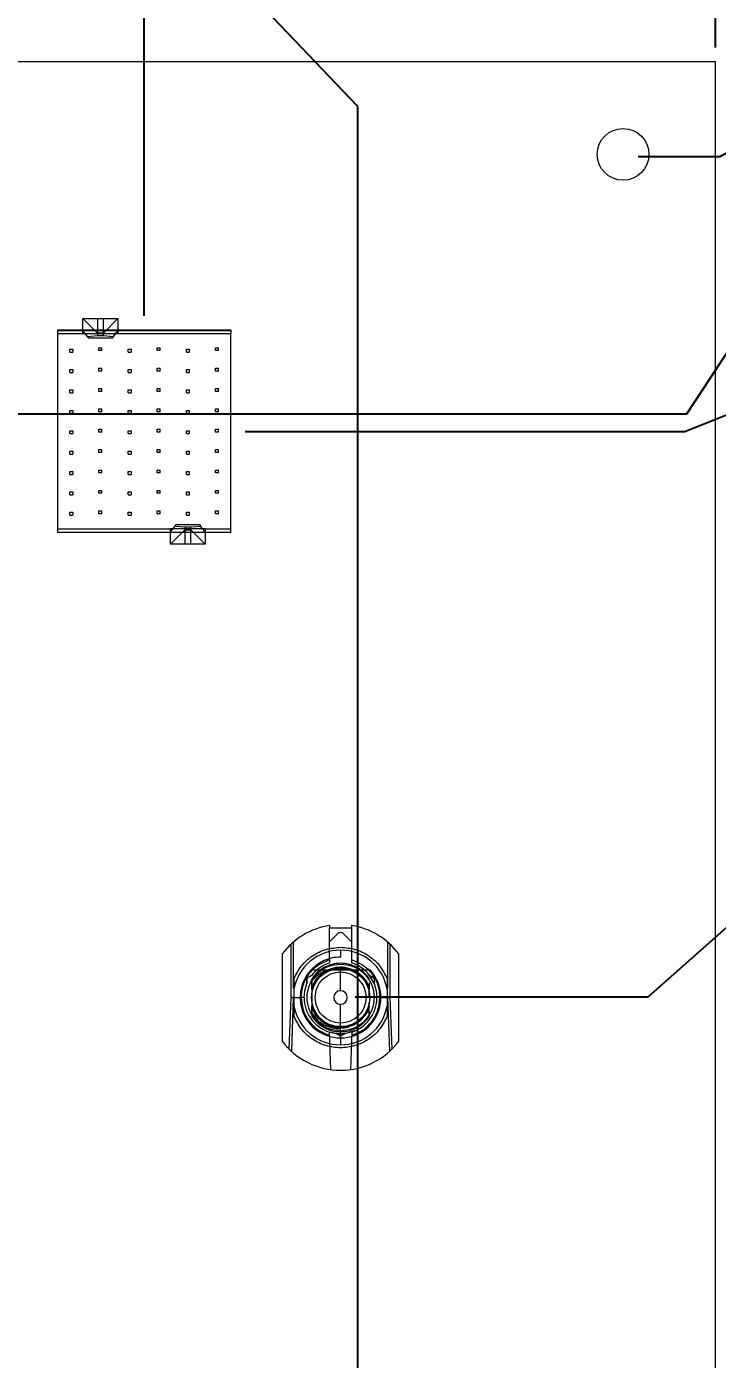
# Model space of a CAD drawing. Header units: millimetres. Extents: x -84 to 500, y -79 to 355.
# Drawn here: x 384.5 to 431.9, y 215.7 to 307.2 of the extents above; entities that cross this region are included whole.
import ezdxf
from ezdxf.lldxf.tags import DXFTag

# ---------------------------------------------------------------- set-up
doc = ezdxf.new("R2010")
doc.units = ezdxf.units.MM
doc.header["$PDSIZE"] = -1
tags = doc.linetypes.add('HIDDEN', pattern=[1.905, 1.27, -0.635]).pattern_tags.tags
tags[6:7] = [DXFTag(74, 4), DXFTag(75, 0), DXFTag(340, '0'), DXFTag(46, 1.0), DXFTag(50, 0.0), DXFTag(44, 0.0), DXFTag(45, 0.0)]
tags[4:5] = [DXFTag(74, 4), DXFTag(75, 0), DXFTag(340, '0'), DXFTag(46, 1.0), DXFTag(50, 0.0), DXFTag(44, 0.0), DXFTag(45, 0.0)]
doc.dimstyles.new('ISO-25', dxfattribs={"dimtxt": 2.5, "dimasz": 2.5, "dimexe": 1.25, "dimexo": 0.625, "dimtad": 1, "dimtxsty": 'Standard', "dimcen": 2.5, "dimadec": 0, "dimazin": 0, "dimtfac": 1, "dimtmove": 0, "dimatfit": 3, "dimfxl": 0, "dimarcsym": 0})

# ---------------------------------------------------------------- blocks, each defined once
blk = doc.blocks.new('*D103')
at = {"color": 0, "linetype": 'ByBlock', "lineweight": -2}
blk.add_line((392.56, 287.37), (392.56, 345.31), dxfattribs=at)
at = {"layer": 'DEFPOINTS', "color": 0, "linetype": 'ByBlock'}
blk.add_point((392.56, 286.37), dxfattribs=at)
at = {"color": 0, "linetype": 'ByBlock', "insert": (389.286, 334.81), "char_height": 3.5, "attachment_point": 5, "rotation": 90}
blk.add_mtext('392,560', dxfattribs=at)
blk = doc.blocks.new('*D60')
at = {"color": 0, "linetype": 'ByBlock', "lineweight": -2}
for p, q in [((429.688, 279.42), (436.292, 282.059)), ((436.292, 282.059), (465.42, 282.059)), ((399.51, 279.42), (429.688, 279.42))]:
    blk.add_line(p, q, dxfattribs=at)
at = {"layer": 'DEFPOINTS', "color": 0, "linetype": 'ByBlock'}
blk.add_point((398.51, 279.42), dxfattribs=at)
at = {"color": 0, "linetype": 'ByBlock', "insert": (454.92, 285.333), "char_height": 3.5, "attachment_point": 5}
blk.add_mtext('279,420', dxfattribs=at)
blk = doc.blocks.new('*D190')
at = {"color": 0, "linetype": 'ByBlock', "lineweight": -2}
for p, q in [((429.827, 280.62), (436.431, 290.705)), ((436.431, 290.705), (464.964, 290.705)), ((361.265, 280.62), (429.827, 280.62))]:
    blk.add_line(p, q, dxfattribs=at)
at = {"layer": 'DEFPOINTS', "color": 0, "linetype": 'ByBlock'}
blk.add_point((360.265, 280.62), dxfattribs=at)
at = {"color": 0, "linetype": 'ByBlock', "insert": (454.762, 293.979), "char_height": 3.5, "attachment_point": 5}
blk.add_mtext('280,620', dxfattribs=at)
blk = doc.blocks.new('*D116')
at = {"color": 0, "linetype": 'ByBlock', "lineweight": -2}
for p, q in [((400.941, 308.34), (400.941, 337.468)), ((407.239, 301.736), (400.941, 308.34)), ((407.239, 211.51), (407.239, 301.736))]:
    blk.add_line(p, q, dxfattribs=at)
at = {"layer": 'DEFPOINTS', "color": 0, "linetype": 'ByBlock'}
blk.add_point((407.239, 210.51), dxfattribs=at)
at = {"color": 0, "linetype": 'ByBlock', "insert": (397.667, 326.968), "char_height": 3.5, "attachment_point": 5, "rotation": 90}
blk.add_mtext('407,239', dxfattribs=at)
blk = doc.blocks.new('*D93')
at = {"color": 0, "linetype": 'ByBlock', "lineweight": -2}
for p, q in [((432.054, 211.35), (437.709, 213.37)), ((437.709, 213.37), (464.527, 213.37)), ((426.45, 211.35), (432.054, 211.35))]:
    blk.add_line(p, q, dxfattribs=at)
at = {"layer": 'DEFPOINTS', "color": 0, "linetype": 'ByBlock'}
blk.add_point((425.45, 211.35), dxfattribs=at)
at = {"color": 0, "linetype": 'ByBlock', "insert": (455.182, 216.644), "char_height": 3.5, "attachment_point": 5}
blk.add_mtext('211,350', dxfattribs=at)
blk = doc.blocks.new('*D94')
at = {"color": 0, "linetype": 'ByBlock', "lineweight": -2}
for p, q in [((432.095, 298.31), (435.867, 300.366)), ((435.867, 300.366), (463.84, 300.366)), ((426.491, 298.31), (432.095, 298.31))]:
    blk.add_line(p, q, dxfattribs=at)
at = {"layer": 'DEFPOINTS', "color": 0, "linetype": 'ByBlock'}
blk.add_point((425.491, 298.31), dxfattribs=at)
at = {"color": 0, "linetype": 'ByBlock', "insert": (453.918, 303.64), "char_height": 3.5, "attachment_point": 5}
blk.add_mtext('298,310', dxfattribs=at)
blk = doc.blocks.new('*D100')
at = {"color": 0, "linetype": 'ByBlock', "lineweight": -2}
for p, q in [((438.404, 304.8), (441.522, 311.942)), ((441.522, 311.942), (469.46, 311.942)), ((432.8, 304.8), (438.404, 304.8))]:
    blk.add_line(p, q, dxfattribs=at)
at = {"layer": 'DEFPOINTS', "color": 0, "linetype": 'ByBlock'}
blk.add_point((431.8, 304.8), dxfattribs=at)
at = {"color": 0, "linetype": 'ByBlock', "insert": (459.555, 315.216), "char_height": 3.5, "attachment_point": 5}
blk.add_mtext('304,800', dxfattribs=at)
blk = doc.blocks.new('*D102')
at = {"color": 0, "linetype": 'ByBlock', "lineweight": -2}
for p, q in [((423.034, 313.81), (423.034, 341.188)), ((431.8, 311.404), (423.034, 313.81)), ((431.8, 305.8), (431.8, 311.404))]:
    blk.add_line(p, q, dxfattribs=at)
at = {"layer": 'DEFPOINTS', "color": 0, "linetype": 'ByBlock'}
blk.add_point((431.8, 304.8), dxfattribs=at)
at = {"color": 0, "linetype": 'ByBlock', "insert": (419.76, 331.563), "char_height": 3.5, "attachment_point": 5, "rotation": 90}
blk.add_mtext('431,800', dxfattribs=at)
blk = doc.blocks.new('*D114')
at = {"color": 0, "linetype": 'ByBlock', "lineweight": -2}
for p, q in [((427.163, 240.585), (433.767, 246.415)), ((433.767, 246.415), (462.895, 246.415)), ((407.051, 240.585), (427.163, 240.585))]:
    blk.add_line(p, q, dxfattribs=at)
at = {"layer": 'DEFPOINTS', "color": 0, "linetype": 'ByBlock'}
blk.add_point((406.051, 240.585), dxfattribs=at)
at = {"color": 0, "linetype": 'ByBlock', "insert": (452.395, 249.689), "char_height": 3.5, "attachment_point": 5}
blk.add_mtext('240,585', dxfattribs=at)

msp = doc.modelspace()

# ---------------------------------------------------------------- linework, layer by layer
at = {"color": 7, "linetype": 'Continuous', "lineweight": 15}
for p, q in [((431.8, 304.8), (0, 304.8)), ((431.8, 0), (431.8, 304.8)), ((388.36, 286.32), (388.36, 287.17)), ((388.36, 287.17), (389.36, 286.17)), ((388.36, 287.17), (389.36, 287.17)), ((389.36, 287.17), (389.76, 287.17)), ((389.36, 287.17), (389.36, 286.17)), ((389.76, 286.17), (389.76, 287.17)), ((389.76, 286.17), (390.76, 287.17)), ((389.76, 287.17), (390.76, 287.17)), ((390.76, 287.17), (390.76, 286.32)), ((386.61, 286.37), (388.36, 286.37)), ((386.61, 286.37), (386.61, 286.12)), ((386.61, 286.12), (386.61, 272.72)), ((388.36, 286.12), (386.61, 286.12)), ((388.6647, 285.9392), (388.36, 286.32)), ((388.36, 286.12), (388.36, 286.32)), ((388.6647, 285.9392), (389.36, 286)), ((388.76, 285.82), (388.6647, 285.9392)), ((390.36, 285.82), (388.76, 285.82)), ((389.76, 286.17), (389.36, 286.17)), ((389.36, 286.17), (389.36, 286)), ((389.36, 286), (389.76, 286)), ((389.76, 286), (389.76, 286.17)), ((389.76, 286), (390.4553, 285.9392)), ((390.4553, 285.9392), (390.36, 285.82)), ((390.4553, 285.9392), (390.76, 286.32)), ((398.51, 286.37), (390.76, 286.37)), ((390.76, 286.32), (390.76, 286.12)), ((398.51, 286.12), (390.76, 286.12)), ((398.51, 286.37), (398.51, 286.12)), ((398.51, 272.72), (398.51, 286.12)), ((394.36, 272.52), (394.6647, 272.9008)), ((394.6647, 272.9008), (394.76, 273.02)), ((395.36, 272.84), (394.6647, 272.9008)), ((394.76, 273.02), (396.36, 273.02)), ((395.36, 272.84), (395.36, 272.67)), ((395.76, 272.84), (395.36, 272.84)), ((396.4553, 272.9008), (395.76, 272.84)), ((395.76, 272.67), (395.76, 272.84)), ((396.36, 273.02), (396.4553, 272.9008)), ((396.76, 272.52), (396.4553, 272.9008)), ((386.61, 272.72), (394.36, 272.72)), ((386.61, 272.72), (386.61, 272.47)), ((394.36, 272.47), (386.61, 272.47)), ((394.36, 272.52), (394.36, 272.72)), ((395.36, 272.67), (394.36, 271.67)), ((394.36, 271.67), (394.36, 272.52)), ((395.36, 272.67), (395.76, 272.67)), ((395.36, 272.67), (395.36, 271.67)), ((396.76, 271.67), (395.76, 272.67)), ((395.76, 271.67), (395.76, 272.67)), ((396.76, 272.72), (398.51, 272.72)), ((396.76, 272.72), (396.76, 272.52)), ((396.76, 272.52), (396.76, 271.67)), ((398.51, 272.47), (396.76, 272.47)), ((398.51, 272.47), (398.51, 272.72)), ((395.36, 271.67), (394.36, 271.67)), ((395.76, 271.67), (395.36, 271.67)), ((396.76, 271.67), (395.76, 271.67)), ((405.3, 245.4834), (405.3, 245.315)), ((406.8, 245.315), (405.3, 245.315)), ((406.8, 245.4834), (406.8, 245.315)), ((402.05, 243.54), (402.05, 237.54)), ((406.05, 243.79), (406.05, 243.315)), ((410.05, 237.54), (410.05, 243.54)), ((406.05, 241.0048), (406.05, 242.415)), ((406.05, 237.765), (406.05, 240.0752)), ((406.05, 237.765), (406.05, 237.29))]:
    msp.add_line(p, q, dxfattribs=at)
msp.add_line((386.61, 286.37), (398.51, 286.37))
at = {"color": 7, "linetype": 'HIDDEN', "lineweight": 0}
for p, q in [((388.36, 286.37), (390.76, 286.37)), ((390.76, 286.12), (388.36, 286.12)), ((387.46, 285.07), (387.66, 285.07)), ((387.46, 284.87), (387.46, 285.07)), ((387.46, 284.87), (387.66, 284.87)), ((387.66, 285.07), (387.66, 284.87)), ((389.46, 284.97), (389.46, 285.17)), ((389.46, 285.17), (389.66, 285.17)), ((389.66, 284.97), (389.46, 284.97)), ((389.66, 284.97), (389.66, 285.17)), ((391.46, 284.87), (391.46, 285.07)), ((391.46, 285.07), (391.66, 285.07)), ((391.46, 284.87), (391.66, 284.87)), ((391.66, 285.07), (391.66, 284.87)), ((393.46, 284.97), (393.46, 285.17)), ((393.46, 285.17), (393.66, 285.17)), ((393.66, 284.97), (393.46, 284.97)), ((393.66, 284.97), (393.66, 285.17)), ((395.46, 284.87), (395.46, 285.07)), ((395.46, 285.07), (395.66, 285.07)), ((395.46, 284.87), (395.66, 284.87)), ((395.66, 285.07), (395.66, 284.87)), ((397.46, 285.17), (397.66, 285.17)), ((397.46, 284.97), (397.46, 285.17)), ((397.66, 284.97), (397.46, 284.97)), ((397.66, 284.97), (397.66, 285.17)), ((389.46, 283.57), (389.46, 283.77)), ((389.46, 283.77), (389.66, 283.77)), ((389.66, 283.57), (389.66, 283.77)), ((393.46, 283.57), (393.46, 283.77)), ((393.46, 283.77), (393.66, 283.77)), ((393.66, 283.57), (393.66, 283.77)), ((397.46, 283.77), (397.66, 283.77)), ((397.46, 283.57), (397.46, 283.77)), ((397.66, 283.57), (397.66, 283.77)), ((387.46, 283.47), (387.46, 283.67)), ((387.46, 283.67), (387.66, 283.67)), ((387.46, 283.47), (387.66, 283.47)), ((387.66, 283.67), (387.66, 283.47)), ((389.66, 283.57), (389.46, 283.57)), ((391.46, 283.67), (391.66, 283.67)), ((391.46, 283.47), (391.46, 283.67)), ((391.46, 283.47), (391.66, 283.47)), ((391.66, 283.67), (391.66, 283.47)), ((393.66, 283.57), (393.46, 283.57)), ((395.46, 283.47), (395.46, 283.67)), ((395.46, 283.67), (395.66, 283.67)), ((395.46, 283.47), (395.66, 283.47)), ((395.66, 283.67), (395.66, 283.47)), ((397.66, 283.57), (397.46, 283.57)), ((387.46, 282.27), (387.66, 282.27)), ((387.46, 282.07), (387.46, 282.27)), ((387.46, 282.07), (387.66, 282.07)), ((387.66, 282.27), (387.66, 282.07)), ((389.46, 282.17), (389.46, 282.37)), ((389.46, 282.37), (389.66, 282.37)), ((389.66, 282.17), (389.46, 282.17)), ((389.66, 282.17), (389.66, 282.37)), ((391.46, 282.27), (391.66, 282.27)), ((391.46, 282.07), (391.46, 282.27)), ((391.46, 282.07), (391.66, 282.07)), ((391.66, 282.27), (391.66, 282.07)), ((393.46, 282.37), (393.66, 282.37)), ((393.46, 282.17), (393.46, 282.37)), ((393.66, 282.17), (393.46, 282.17)), ((393.66, 282.17), (393.66, 282.37)), ((395.46, 282.07), (395.46, 282.27)), ((395.46, 282.27), (395.66, 282.27)), ((395.46, 282.07), (395.66, 282.07)), ((395.66, 282.27), (395.66, 282.07)), ((397.46, 282.37), (397.66, 282.37)), ((397.46, 282.17), (397.46, 282.37)), ((397.66, 282.17), (397.46, 282.17)), ((397.66, 282.17), (397.66, 282.37)), ((387.46, 280.87), (387.66, 280.87)), ((387.46, 280.67), (387.46, 280.87)), ((387.46, 280.67), (387.66, 280.67)), ((387.66, 280.87), (387.66, 280.67)), ((389.46, 280.97), (389.66, 280.97)), ((389.46, 280.77), (389.46, 280.97)), ((389.66, 280.77), (389.46, 280.77)), ((389.66, 280.77), (389.66, 280.97)), ((391.46, 280.67), (391.46, 280.87)), ((391.46, 280.87), (391.66, 280.87)), ((391.46, 280.67), (391.66, 280.67)), ((391.66, 280.87), (391.66, 280.67)), ((393.46, 280.77), (393.46, 280.97)), ((393.46, 280.97), (393.66, 280.97)), ((393.66, 280.77), (393.46, 280.77)), ((393.66, 280.77), (393.66, 280.97)), ((395.46, 280.67), (395.46, 280.87)), ((395.46, 280.87), (395.66, 280.87)), ((395.46, 280.67), (395.66, 280.67)), ((395.66, 280.87), (395.66, 280.67)), ((397.46, 280.97), (397.66, 280.97)), ((397.46, 280.77), (397.46, 280.97)), ((397.66, 280.77), (397.46, 280.77)), ((397.66, 280.77), (397.66, 280.97)), ((387.46, 279.47), (387.66, 279.47)), ((387.46, 279.27), (387.46, 279.47)), ((387.46, 279.27), (387.66, 279.27)), ((387.66, 279.47), (387.66, 279.27)), ((389.46, 279.57), (389.66, 279.57)), ((389.46, 279.37), (389.46, 279.57)), ((389.66, 279.37), (389.46, 279.37)), ((389.66, 279.37), (389.66, 279.57)), ((391.46, 279.27), (391.46, 279.47)), ((391.46, 279.47), (391.66, 279.47)), ((391.46, 279.27), (391.66, 279.27)), ((391.66, 279.47), (391.66, 279.27)), ((393.46, 279.57), (393.66, 279.57)), ((393.46, 279.37), (393.46, 279.57)), ((393.66, 279.37), (393.46, 279.37)), ((393.66, 279.37), (393.66, 279.57)), ((395.46, 279.47), (395.66, 279.47)), ((395.46, 279.27), (395.46, 279.47)), ((395.46, 279.27), (395.66, 279.27)), ((395.66, 279.47), (395.66, 279.27)), ((397.46, 279.57), (397.66, 279.57)), ((397.46, 279.37), (397.46, 279.57)), ((397.66, 279.37), (397.46, 279.37)), ((397.66, 279.37), (397.66, 279.57)), ((387.46, 278.07), (387.66, 278.07)), ((387.46, 277.87), (387.46, 278.07)), ((387.46, 277.87), (387.66, 277.87)), ((387.66, 278.07), (387.66, 277.87)), ((389.46, 277.97), (389.46, 278.17)), ((389.46, 278.17), (389.66, 278.17)), ((389.66, 277.97), (389.46, 277.97)), ((389.66, 277.97), (389.66, 278.17)), ((391.46, 278.07), (391.66, 278.07)), ((391.46, 277.87), (391.46, 278.07)), ((391.46, 277.87), (391.66, 277.87)), ((391.66, 278.07), (391.66, 277.87)), ((393.46, 277.97), (393.46, 278.17)), ((393.46, 278.17), (393.66, 278.17)), ((393.66, 277.97), (393.46, 277.97)), ((393.66, 277.97), (393.66, 278.17)), ((395.46, 278.07), (395.66, 278.07)), ((395.46, 277.87), (395.46, 278.07)), ((395.46, 277.87), (395.66, 277.87)), ((395.66, 278.07), (395.66, 277.87)), ((397.46, 278.17), (397.66, 278.17)), ((397.46, 277.97), (397.46, 278.17)), ((397.66, 277.97), (397.46, 277.97)), ((397.66, 277.97), (397.66, 278.17)), ((387.46, 276.67), (387.66, 276.67)), ((387.46, 276.47), (387.46, 276.67)), ((387.46, 276.47), (387.66, 276.47)), ((387.66, 276.67), (387.66, 276.47)), ((389.46, 276.77), (389.66, 276.77)), ((389.46, 276.57), (389.46, 276.77)), ((389.66, 276.57), (389.46, 276.57)), ((389.66, 276.57), (389.66, 276.77)), ((391.46, 276.47), (391.46, 276.67)), ((391.46, 276.67), (391.66, 276.67)), ((391.46, 276.47), (391.66, 276.47)), ((391.66, 276.67), (391.66, 276.47)), ((393.46, 276.57), (393.46, 276.77)), ((393.46, 276.77), (393.66, 276.77)), ((393.66, 276.57), (393.46, 276.57)), ((393.66, 276.57), (393.66, 276.77)), ((395.46, 276.67), (395.66, 276.67)), ((395.46, 276.47), (395.46, 276.67)), ((395.46, 276.47), (395.66, 276.47)), ((395.66, 276.67), (395.66, 276.47)), ((397.46, 276.77), (397.66, 276.77)), ((397.46, 276.57), (397.46, 276.77)), ((397.66, 276.57), (397.46, 276.57)), ((397.66, 276.57), (397.66, 276.77)), ((387.46, 275.27), (387.66, 275.27)), ((387.46, 275.07), (387.46, 275.27)), ((387.46, 275.07), (387.66, 275.07)), ((387.66, 275.27), (387.66, 275.07)), ((389.46, 275.37), (389.66, 275.37)), ((389.46, 275.17), (389.46, 275.37)), ((389.66, 275.17), (389.46, 275.17)), ((389.66, 275.17), (389.66, 275.37)), ((391.46, 275.07), (391.46, 275.27)), ((391.46, 275.27), (391.66, 275.27)), ((391.46, 275.07), (391.66, 275.07)), ((391.66, 275.27), (391.66, 275.07)), ((393.46, 275.17), (393.46, 275.37)), ((393.46, 275.37), (393.66, 275.37)), ((393.66, 275.17), (393.46, 275.17)), ((393.66, 275.17), (393.66, 275.37)), ((395.46, 275.27), (395.66, 275.27)), ((395.46, 275.07), (395.46, 275.27)), ((395.46, 275.07), (395.66, 275.07)), ((395.66, 275.27), (395.66, 275.07)), ((397.46, 275.37), (397.66, 275.37)), ((397.46, 275.17), (397.46, 275.37)), ((397.66, 275.17), (397.46, 275.17)), ((397.66, 275.17), (397.66, 275.37)), ((387.46, 273.87), (387.66, 273.87)), ((387.46, 273.67), (387.46, 273.87)), ((387.66, 273.87), (387.66, 273.67)), ((389.46, 273.77), (389.46, 273.97)), ((389.46, 273.97), (389.66, 273.97)), ((389.66, 273.77), (389.46, 273.77)), ((389.66, 273.77), (389.66, 273.97)), ((391.46, 273.87), (391.66, 273.87)), ((391.46, 273.67), (391.46, 273.87)), ((391.66, 273.87), (391.66, 273.67)), ((393.46, 273.97), (393.66, 273.97)), ((393.46, 273.77), (393.46, 273.97)), ((393.66, 273.77), (393.46, 273.77)), ((393.66, 273.77), (393.66, 273.97)), ((395.46, 273.87), (395.66, 273.87)), ((395.46, 273.67), (395.46, 273.87)), ((395.66, 273.87), (395.66, 273.67)), ((397.46, 273.97), (397.66, 273.97)), ((397.46, 273.77), (397.46, 273.97)), ((397.66, 273.77), (397.46, 273.77)), ((397.66, 273.77), (397.66, 273.97)), ((387.46, 273.67), (387.66, 273.67)), ((391.46, 273.67), (391.66, 273.67)), ((395.46, 273.67), (395.66, 273.67)), ((396.76, 272.72), (394.36, 272.72)), ((396.76, 272.47), (394.36, 272.47)), ((405.3, 243.1337), (405.3, 245.315)), ((406.8, 245.315), (406.8, 243.1337)), ((405.3, 244.3748), (405.8732, 244.9481)), ((406.2268, 244.9481), (406.8, 244.3748)), ((402.6557, 240.54), (402.6557, 244.2113)), ((402.8, 244.3397), (402.8, 241.1903)), ((409.3, 241.1903), (409.3, 244.3397)), ((409.4443, 244.2113), (409.4443, 240.54)), ((403.7416, 241.4999), (403.7416, 241.815)), ((404.075, 241.8135), (404.075, 240.8552)), ((407.4476, 242.4292), (408.025, 241.8135)), ((407.731, 241.7626), (408.025, 241.1909)), ((407.7311, 241.7626), (408.025, 241.1909)), ((408.025, 241.8135), (407.8362, 242.0388)), ((408.0355, 242.0591), (408.3084, 241.9016)), ((408.3584, 241.4999), (408.0355, 242.0591)), ((404.075, 241.5409), (404.075, 241.1909)), ((404.075, 241.1909), (404.075, 241.5409)), ((404.2369, 241.5057), (404.075, 241.1909)), ((404.075, 241.106), (404.2225, 241.4189)), ((404.2225, 241.4189), (404.075, 241.106)), ((404.075, 240.8552), (404.075, 240.2248)), ((407.8652, 241.445), (408.025, 241.106)), ((408.025, 241.106), (407.8652, 241.445)), ((408.025, 241.1909), (407.901, 241.432)), ((408.025, 241.5409), (408.025, 241.1909)), ((408.025, 240.8552), (408.025, 241.106)), ((408.025, 240.6216), (408.025, 240.8552)), ((408.025, 240.54), (408.025, 240.8081)), ((402.5315, 236.9875), (402.6556, 240.54)), ((402.8, 240.54), (402.6557, 240.54)), ((402.8, 240.54), (402.6713, 236.8543)), ((402.8, 240.54), (403.35, 240.54)), ((403.55, 240.54), (403.35, 240.54)), ((404.075, 240.2248), (404.075, 239.4674)), ((404.3374, 239.4175), (404.075, 239.974)), ((404.075, 239.974), (404.3374, 239.4175)), ((404.3374, 239.4175), (404.075, 239.974)), ((404.075, 239.974), (404.3374, 239.4175)), ((404.075, 239.8891), (404.075, 239.2665)), ((404.075, 239.4674), (404.075, 239.8891)), ((404.075, 239.8891), (404.2825, 239.4856)), ((408.025, 239.974), (407.6638, 239.2685)), ((408.025, 239.8891), (407.7607, 239.3751)), ((407.7607, 239.3751), (408.025, 239.8891)), ((408.025, 239.8891), (407.7607, 239.3751)), ((408.025, 239.974), (407.7741, 239.4419)), ((407.7741, 239.4419), (408.025, 239.974)), ((408.025, 239.974), (407.7741, 239.4419)), ((407.7741, 239.4419), (408.025, 239.974)), ((407.7952, 239.4421), (408.025, 239.8891)), ((408.025, 239.974), (407.8034, 239.5041)), ((407.8035, 239.5042), (408.025, 239.974)), ((408.025, 239.974), (408.025, 240.2248)), ((408.025, 239.2665), (408.025, 239.8891)), ((408.75, 240.54), (408.55, 240.54)), ((408.75, 240.54), (409.3, 240.54)), ((408.775, 240.0156), (408.775, 240.0156)), ((409.4287, 236.8543), (409.3, 240.54)), ((409.3, 240.54), (409.4444, 240.54)), ((409.4444, 240.54), (409.5685, 236.9875)), ((404.075, 239.2665), (404.3042, 238.993)), ((407.8596, 239.069), (408.025, 239.2665)), ((407.9082, 239.1272), (408.025, 239.2665)), ((408.025, 239.5391), (408.025, 239.2665)), ((404.5934, 238.7155), (404.875, 238.5048)), ((405.0103, 238.7391), (405.3705, 238.5814)), ((405.2492, 238.18), (405.7271, 238.0609)), ((405.375, 235.5858), (405.2851, 238.1599)), ((405.7271, 238.0609), (405.2851, 238.1599)), ((406, 237.9034), (405.7271, 238.0609)), ((405.7271, 238.0609), (406.3729, 238.0609)), ((405.7851, 238.2232), (406.05, 238.19)), ((406.05, 238.19), (406.3737, 238.2306)), ((406.05, 238.19), (406.3603, 238.2289)), ((406.3729, 238.0609), (406.1, 237.9034)), ((406.3729, 238.0609), (407.061, 238.2811)), ((406.8149, 238.1599), (406.3729, 238.0609)), ((406.8149, 238.1599), (406.725, 235.5858))]:
    msp.add_line(p, q, dxfattribs=at)
at = {"color": 7, "linetype": 'HIDDEN', "lineweight": 0, "flags": 128}
for points in [[(404.075, 241.8135), (404.075, 241.8135)], [(404.075, 241.8135), (404.075, 241.8135)], [(404.075, 241.8135), (404.075, 241.8135)], [(404.075, 241.8135), (404.075, 241.8135)], [(404.075, 241.8135), (404.075, 241.8135)], [(404.075, 241.8135), (404.075, 241.8135)], [(404.075, 241.8135), (404.075, 241.8135)], [(404.075, 241.8135), (404.075, 241.8135)], [(405.2739, 242.4692), (405.3025, 242.473), (405.3114, 242.4731), (405.3127, 242.4729), (405.3136, 242.4725), (405.3137, 242.4723), (405.3138, 242.4723), (405.3138, 242.4722), (405.3138, 242.4722), (405.3138, 242.4722), (405.3138, 242.4722), (405.3138, 242.4722), (405.3138, 242.4723), (405.3138, 242.4725), (405.3138, 242.4726), (405.3138, 242.4726), (405.3138, 242.4726), (405.3138, 242.4726), (405.3138, 242.4726), (405.3138, 242.4725), (405.3139, 242.4723), (405.3139, 242.4721), (405.314, 242.472), (405.314, 242.472), (405.314, 242.4719), (405.314, 242.4719), (405.314, 242.4719), (405.314, 242.4719), (405.314, 242.4716), (405.3139, 242.4712), (405.3135, 242.4706), (405.3106, 242.4679), (405.1811, 242.4037), (405.0181, 242.3166)], [(408.025, 241.8135), (408.025, 241.8135)], [(403.55, 240.54), (403.5937, 241.0056), (403.7416, 241.4999)], [(404.075, 240.8552), (404.075, 240.8552)], [(408.025, 241.106), (408.025, 241.106)], [(408.025, 241.106), (408.025, 241.106)], [(408.025, 241.106), (408.025, 241.106)], [(408.025, 241.106), (408.025, 241.106)], [(408.025, 241.106), (408.025, 241.106)], [(408.3584, 241.4999), (408.5063, 241.0056), (408.55, 240.5315)], [(404.075, 240.2248), (404.075, 240.2248)], [(408.025, 239.974), (408.025, 239.974)], [(408.025, 239.974), (408.025, 239.974)], [(408.025, 239.974), (408.025, 239.974)], [(408.025, 239.974), (408.025, 239.974)], [(408.025, 239.974), (408.025, 239.974)], [(408.025, 239.974), (408.025, 239.974)], [(408.025, 239.974), (408.025, 239.974)], [(408.025, 239.974), (408.025, 239.974)], [(404.075, 239.2665), (404.075, 239.2665)], [(404.075, 239.2665), (404.075, 239.2665)], [(404.075, 239.2665), (404.075, 239.2665)], [(404.075, 239.2665), (404.075, 239.2665)], [(404.075, 239.2665), (404.075, 239.2665)], [(404.075, 239.2665), (404.075, 239.2665)], [(404.075, 239.2665), (404.075, 239.2665)], [(404.2708, 239.5128), (404.2708, 239.5128)], [(408.025, 239.2665), (408.025, 239.2665)], [(405.0228, 238.7608), (405.0228, 238.7608)]]:
    msp.add_lwpolyline(points, dxfattribs=at)
at = {"color": 7, "linetype": 'Continuous', "lineweight": 15}
msp.add_circle((425.45, 298.45), 1.775, dxfattribs=at)
at = {"color": 7, "linetype": 'HIDDEN', "lineweight": 0}
msp.add_circle((406.05, 240.54), 2, dxfattribs=at)
at = {"color": 7, "linetype": 'Continuous', "lineweight": 15}
for radius, start, end in [(5, 98.626927, 143.130102), (5, 36.869898, 81.373073), (3.25, 90, 169.936726), (3.25, 10.063274, 90), (2.775, 137.49336, 169.107053), (2.775, 10.893239, 42.506629), (2.775, 169.106678, 190.893764), (0.4648, 90, 270), (0.4648, 270, 90), (2.775, 349.10676, 10.892947), (3.25, 190.063274, 270), (2.775, 190.892947, 270), (2.775, 270, 349.107053), (3.25, 270, 349.936726), (5, 216.869898, 323.130102)]:
    msp.add_arc((406.05, 240.54), radius, start, end, dxfattribs=at)
at = {"color": 7, "linetype": 'HIDDEN', "lineweight": 0}
for radius, start, end in [(2.5, 107.457603, 142.57976), (2.35, 53.505811, 147.185082), (2.5, 37.42024, 72.542397), (2.5, 180, 252.184311), (2.5, 287.815689, 0)]:
    msp.add_arc((406.05, 240.54), radius, start, end, dxfattribs=at)
for points in [[(405.8732, 244.9481), (405.899, 244.9686), (405.9507, 245.0096), (406.05, 245.0271), (406.1493, 245.0096), (406.201, 244.9686), (406.2268, 244.9481)], [(408.025, 241.8135), (407.9072, 241.9701), (407.6716, 242.2833), (407.1849, 242.624), (406.6367, 242.8413), (406.05, 242.9144), (405.4633, 242.8413), (404.9151, 242.624), (404.4284, 242.2833), (404.1928, 241.9701), (404.075, 241.8135)], [(404.3, 240.54), (404.3263, 240.769), (404.3789, 241.2271), (404.7836, 241.8097), (405.3621, 242.1989), (406.05, 242.3356), (406.7379, 242.1989), (407.3164, 241.8097), (407.7211, 241.2271), (407.7737, 240.769), (407.8, 240.54)], [(408.025, 241.106), (407.9768, 241.2452), (407.8804, 241.5236), (407.7014, 241.7577), (407.6119, 241.8747)], [(407.8, 240.54), (407.7737, 240.311), (407.7211, 239.8529), (407.3164, 239.2703), (406.7379, 238.8811), (406.05, 238.7444), (405.3621, 238.8811), (404.7836, 239.2703), (404.3789, 239.8529), (404.3263, 240.311), (404.3, 240.54)], [(404.075, 239.2665), (404.1928, 239.1097), (404.4284, 238.7963), (404.9151, 238.4578), (405.4633, 238.2322), (405.8544, 238.2041), (406.05, 238.19)], [(404.075, 239.2665), (404.1928, 239.1097), (404.4284, 238.7963), (404.9151, 238.4578), (405.4633, 238.2322), (405.8544, 238.2041), (406.05, 238.19)], [(406.05, 238.19), (406.2456, 238.2041), (406.6367, 238.2322), (407.1849, 238.4578), (407.6716, 238.7963), (407.9072, 239.1097), (408.025, 239.2665)], [(406.05, 238.19), (406.2456, 238.2041), (406.6367, 238.2322), (407.1849, 238.4578), (407.6716, 238.7963), (407.9072, 239.1097), (408.025, 239.2665)], [(406.1, 237.9034), (406.0921, 237.8996), (406.0763, 237.892), (406.05, 237.889), (406.0237, 237.892), (406.0079, 237.8996), (406, 237.9034)]]:
    msp.add_open_spline(points, degree=3, dxfattribs=at)
at = {"color": 7, "linetype": 'Continuous', "lineweight": 15}
for points, knots in [([(402.85, 241.8294), (403.0012, 242.1291), (403.3105, 242.7423), (404.0954, 243.4403), (405.0371, 243.9058), (405.7215, 243.9624), (406.056, 243.99)], [0, 0, 0, 0, 0.2443904, 0.5, 0.7556096, 1, 1, 1, 1]), ([(406.056, 243.99), (406.3895, 243.9614), (407.0717, 243.9028), (408.0095, 243.4366), (408.7911, 242.7397), (409.0993, 242.1283), (409.25, 241.8294)], [0, 0, 0, 0, 0.2444238, 0.5, 0.7555762, 1, 1, 1, 1]), ([(406.05, 243.315), (405.8582, 243.3036), (405.4747, 243.2807), (404.9255, 243.0959), (404.4183, 242.816), (404.1423, 242.5487), (404.0043, 242.415)], [0, 0, 0, 0, 0.2500002, 0.5000003, 0.7500002, 1, 1, 1, 1]), ([(402.85, 241.8294), (402.85, 241.6949), (402.85, 241.5211), (402.85, 241.3268), (402.85, 241.2462), (402.85, 241.1922), (402.85, 241.1526), (402.85, 241.1264), (402.85, 241.1124), (402.85, 241.1083), (402.85, 241.108), (402.85, 241.1079)], [0, 0, 0, 0, 0.5219302, 0.6747067, 0.7796367, 0.8517307, 0.9016652, 0.9545658, 0.9758811, 0.9930943, 1, 1, 1, 1]), ([(406.05, 242.415), (405.8551, 242.415), (405.3507, 242.415), (404.6689, 242.415), (404.2199, 242.415), (404.0043, 242.415)], [0, 0, 0, 0, 0.2465257, 0.6381396, 1, 1, 1, 1]), ([(408.0957, 242.415), (407.6581, 242.415), (407.0552, 242.415), (406.2663, 242.415), (406.05, 242.415)], [0, 0, 0, 0, 0.7257574, 1, 1, 1, 1]), ([(409.25, 241.8294), (409.25, 241.6949), (409.25, 241.5211), (409.25, 241.3268), (409.25, 241.2462), (409.25, 241.1922), (409.25, 241.1526), (409.25, 241.1264), (409.25, 241.1124), (409.25, 241.1083), (409.25, 241.108), (409.25, 241.1079)], [0, 0, 0, 0, 0.5219302, 0.6747067, 0.7796367, 0.8517307, 0.9016652, 0.9545658, 0.9758811, 0.9930943, 1, 1, 1, 1]), ([(402.85, 241.1079), (402.85, 240.932), (402.85, 240.5795), (402.85, 240.1864), (402.85, 239.994), (402.85, 239.9721)], [0, 0, 0, 0, 0.46910025, 0.93961319, 1, 1, 1, 1]), ([(403.325, 241.0644), (403.325, 240.7743), (403.325, 240.4212), (403.325, 240.077), (403.325, 240.0156)], [0, 0, 0, 0, 0.821497, 1, 1, 1, 1]), ([(408.775, 240.0156), (408.775, 240.3057), (408.775, 240.6588), (408.775, 241.003), (408.775, 241.0644)], [0, 0, 0, 0, 0.8214863, 1, 1, 1, 1]), ([(409.25, 241.1079), (409.25, 240.932), (409.25, 240.5795), (409.25, 240.1864), (409.25, 239.994), (409.25, 239.9721)], [0, 0, 0, 0, 0.4691002, 0.9396132, 1, 1, 1, 1]), ([(402.85, 239.9721), (402.85, 239.9716), (402.85, 239.9704), (402.85, 239.9587), (402.85, 239.9152), (402.85, 239.7187), (402.85, 239.4848), (402.85, 239.2886), (402.85, 239.2506)], [0, 0, 0, 0, 0.01692941, 0.03930051, 0.08169503, 0.23619785, 0.85215674, 1, 1, 1, 1]), ([(409.25, 239.9721), (409.25, 239.9716), (409.25, 239.9704), (409.25, 239.9587), (409.25, 239.9152), (409.25, 239.7187), (409.25, 239.4848), (409.25, 239.2886), (409.25, 239.2506)], [0, 0, 0, 0, 0.0169294, 0.0393005, 0.081695, 0.2361978, 0.8521567, 1, 1, 1, 1]), ([(409.25, 239.2506), (409.0991, 238.9516), (408.7903, 238.3399), (408.007, 237.6378), (407.0673, 237.1894), (406.05, 237.0414), (405.0327, 237.1894), (404.093, 237.6378), (403.3097, 238.3399), (403.0009, 238.9516), (402.85, 239.2506)], [0, 0, 0, 0, 0.1222036, 0.25, 0.3777964, 0.5, 0.6222036, 0.75, 0.8777964, 1, 1, 1, 1])]:
    msp.add_open_spline(points, degree=3, knots=knots, dxfattribs=at)
at = {"color": 7, "linetype": 'HIDDEN', "lineweight": 0}
for points, knots in [([(403.35, 240.54), (403.3758, 240.8226), (403.4288, 241.4031), (403.8565, 242.1891), (404.4928, 242.8183), (405.0357, 243.0305), (405.3, 243.1337)], [0, 0, 0, 0, 0.2433924, 0.5, 0.7566076, 1, 1, 1, 1]), ([(406.05, 238.24), (405.7608, 238.2709), (405.3143, 238.3186), (404.7781, 238.6049), (404.4127, 238.9021), (404.1135, 239.2681), (403.8362, 239.8041), (403.6942, 240.54), (403.8362, 241.2757), (404.1134, 241.8118), (404.4125, 242.1777), (404.778, 242.475), (405.3141, 242.7614), (405.7608, 242.8091), (406.05, 242.84)], [0, 0, 0, 0, 0.11972147, 0.18482351, 0.24999997, 0.31510204, 0.38027853, 0.5, 0.61972147, 0.68482351, 0.74999997, 0.81510204, 0.88027853, 1, 1, 1, 1]), ([(407.2687, 242.2249), (407.0813, 242.3361), (406.7064, 242.5584), (406.0487, 242.6517), (405.3987, 242.5517), (404.8134, 242.2517), (404.3352, 241.7907), (404.1617, 241.3908), (404.075, 241.1909)], [0, 0, 0, 0, 0.1666667, 0.3333333, 0.5, 0.6666666, 0.8333333, 1, 1, 1, 1]), ([(404.075, 241.1909), (404.1617, 241.3908), (404.3351, 241.7907), (404.8136, 242.252), (405.398, 242.5509), (406.0514, 242.6549), (406.6965, 242.5465), (407.2095, 242.3131), (407.4336, 242.0685), (407.5109, 241.9841)], [0, 0, 0, 0, 0.1532182, 0.3064365, 0.4596547, 0.6128729, 0.7660911, 0.9193093, 1, 1, 1, 1]), ([(407.5799, 241.9154), (407.4813, 242.0247), (407.2369, 242.2955), (406.6975, 242.5477), (406.0511, 242.6546), (405.398, 242.551), (404.8136, 242.252), (404.3351, 241.7907), (404.1617, 241.3908), (404.075, 241.1909)], [0, 0, 0, 0, 0.1013776, 0.2511479, 0.4009184, 0.550689, 0.7004591, 0.8502298, 1, 1, 1, 1]), ([(404.075, 241.1909), (404.1617, 241.3908), (404.3351, 241.7907), (404.8136, 242.2519), (405.3981, 242.5509), (406.0511, 242.6545), (406.6976, 242.5478), (407.2408, 242.2929), (407.4882, 242.0184), (407.5899, 241.9055)], [0, 0, 0, 0, 0.14928746, 0.29857489, 0.44786228, 0.59714964, 0.74643697, 0.89572428, 1, 1, 1, 1]), ([(404.075, 241.1909), (404.1617, 241.3908), (404.3351, 241.7907), (404.8136, 242.2519), (405.3981, 242.551), (406.0508, 242.6542), (406.6987, 242.5491), (407.281, 242.2676), (407.558, 241.9549), (407.6905, 241.8054)], [0, 0, 0, 0, 0.1445634, 0.2891268, 0.4336901, 0.5782535, 0.7228168, 0.8673802, 1, 1, 1, 1]), ([(408.025, 241.1909), (407.9383, 241.3908), (407.7648, 241.7907), (407.2865, 242.2519), (406.7017, 242.5512), (406.05, 242.6536), (405.3984, 242.5512), (404.8135, 242.2519), (404.3352, 241.7907), (404.1617, 241.3908), (404.075, 241.1909)], [0, 0, 0, 0, 0.1249999, 0.2499999, 0.3749998, 0.4999998, 0.6249998, 0.7499998, 0.8749999, 1, 1, 1, 1]), ([(404.075, 241.106), (404.1559, 241.3128), (404.3177, 241.7265), (404.7943, 242.2087), (405.386, 242.5226), (406.05, 242.6304), (406.714, 242.5227), (407.3057, 242.2087), (407.7823, 241.7265), (407.9441, 241.3128), (408.025, 241.106)], [0, 0, 0, 0, 0.1249999, 0.2499999, 0.375, 0.5000001, 0.625, 0.75, 0.8750001, 1, 1, 1, 1]), ([(408.025, 241.106), (407.9441, 241.3128), (407.7823, 241.7265), (407.3057, 242.2087), (406.714, 242.5227), (406.05, 242.6304), (405.386, 242.5226), (404.7943, 242.2087), (404.3177, 241.7265), (404.1559, 241.3128), (404.075, 241.106)], [0, 0, 0, 0, 0.1249999, 0.25, 0.375, 0.4999999, 0.625, 0.7500001, 0.8750001, 1, 1, 1, 1]), ([(404.075, 241.106), (404.156, 241.3128), (404.3178, 241.7265), (404.7943, 242.2087), (405.386, 242.5226), (406.05, 242.6304), (406.714, 242.5226), (407.3057, 242.2087), (407.7822, 241.7265), (407.944, 241.3128), (408.025, 241.106)], [0, 0, 0, 0, 0.12500009, 0.2500001, 0.37500004, 0.49999996, 0.62499988, 0.74999985, 0.87499987, 1, 1, 1, 1]), ([(408.025, 241.106), (407.944, 241.3128), (407.7822, 241.7265), (407.3057, 242.2087), (406.714, 242.5226), (406.05, 242.6304), (405.386, 242.5226), (404.7943, 242.2087), (404.3178, 241.7265), (404.156, 241.3128), (404.075, 241.106)], [0, 0, 0, 0, 0.1250001, 0.2500002, 0.3750001, 0.5, 0.625, 0.7499999, 0.8749999, 1, 1, 1, 1]), ([(404.0751, 241.106), (404.156, 241.3128), (404.3178, 241.7265), (404.7943, 242.2087), (405.386, 242.5226), (406.05, 242.6304), (406.714, 242.5226), (407.3057, 242.2087), (407.7822, 241.7265), (407.944, 241.3128), (408.025, 241.106)], [0, 0, 0, 0, 0.125, 0.2499999, 0.3749997, 0.4999996, 0.6249996, 0.7499996, 0.8749997, 1, 1, 1, 1]), ([(408.025, 241.106), (407.944, 241.3128), (407.7822, 241.7265), (407.3057, 242.2087), (406.714, 242.5226), (406.05, 242.6304), (405.386, 242.5226), (404.7943, 242.2087), (404.3178, 241.7265), (404.156, 241.3128), (404.0751, 241.106)], [0, 0, 0, 0, 0.1250003, 0.2500004, 0.3750004, 0.5000004, 0.6250003, 0.7500001, 0.875, 1, 1, 1, 1]), ([(405.3, 243.1337), (405.3, 243.1059), (405.3, 243.0507), (405.3, 242.9825), (405.3, 242.9335), (405.3, 242.9277), (405.3, 242.9248)], [0, 0, 0, 0, 0.2586201, 0.5136175, 0.7560903, 1, 1, 1, 1]), ([(406.05, 242.84), (406.3392, 242.8091), (406.7857, 242.7614), (407.3219, 242.4751), (407.6873, 242.1779), (407.9865, 241.8119), (408.2638, 241.2759), (408.4058, 240.54), (408.2638, 239.8043), (407.9866, 239.2682), (407.6875, 238.9023), (407.322, 238.605), (406.7859, 238.3186), (406.3392, 238.2709), (406.05, 238.24)], [0, 0, 0, 0, 0.11972147, 0.18482351, 0.24999997, 0.31510204, 0.38027853, 0.5, 0.61972147, 0.68482351, 0.74999997, 0.81510204, 0.88027853, 1, 1, 1, 1]), ([(406.8, 243.1337), (407.0643, 243.0305), (407.6072, 242.8183), (408.2435, 242.1891), (408.6712, 241.4031), (408.7242, 240.8226), (408.75, 240.54)], [0, 0, 0, 0, 0.2433924, 0.5, 0.7566076, 1, 1, 1, 1]), ([(406.8, 243.1337), (406.8, 243.106), (406.8, 243.0509), (406.8, 242.9827), (406.8, 242.9335), (406.8, 242.9277), (406.8, 242.9248)], [0, 0, 0, 0, 0.2581054, 0.5125954, 0.7555938, 1, 1, 1, 1]), ([(403.7416, 241.815), (403.7423, 241.8237), (403.7436, 241.8411), (403.7542, 241.8655), (403.77, 241.8869), (403.7844, 241.8967), (403.7916, 241.9016)], [0, 0, 0, 0, 0.2508005, 0.5000001, 0.7491996, 1, 1, 1, 1]), ([(403.7916, 241.9016), (403.7851, 241.8975), (403.7763, 241.8919), (403.7641, 241.8785), (403.7588, 241.8711), (403.7553, 241.8656), (403.7521, 241.8597), (403.7482, 241.8512), (403.7423, 241.8334), (403.7419, 241.8228), (403.7416, 241.815)], [0, 0, 0, 0, 0.3001484, 0.4066758, 0.452606, 0.4958734, 0.5400992, 0.5867242, 0.6945387, 1, 1, 1, 1]), ([(403.7416, 241.815), (403.7416, 241.733), (403.7416, 241.6246), (403.7416, 241.5281), (403.7416, 241.5035), (403.7416, 241.5011), (403.7416, 241.4999)], [0, 0, 0, 0, 0.63867683, 0.84373912, 0.92499857, 1, 1, 1, 1]), ([(404.0645, 242.0591), (404.0635, 242.0586), (404.0614, 242.0573), (404.04, 242.045), (403.9878, 242.0148), (403.9007, 241.9646), (403.8299, 241.9237), (403.7916, 241.9016)], [0, 0, 0, 0, 0.074114, 0.1549226, 0.3599105, 0.65372, 1, 1, 1, 1]), ([(404.075, 241.679), (404.2277, 241.8458), (404.5332, 242.1796), (404.9856, 242.3937), (405.2383, 242.4599), (405.2739, 242.4693)], [0, 0, 0, 0, 0.461832, 0.924144, 1, 1, 1, 1]), ([(407.6119, 241.8747), (407.5253, 241.9668), (407.4236, 242.075), (407.31, 242.1791), (407.2905, 242.201), (407.2867, 242.2079), (407.2863, 242.2103), (407.2865, 242.2112), (407.2867, 242.2116), (407.2868, 242.2117)], [0, 0, 0, 0, 0.8053593, 0.9459667, 0.9826923, 0.9932326, 0.9969187, 0.9985022, 1, 1, 1, 1]), ([(407.2868, 242.2117), (407.4494, 242.0702), (407.7746, 241.7872), (407.9415, 241.3897), (408.025, 241.1909)], [0, 0, 0, 0, 0.5000004, 1, 1, 1, 1]), ([(407.5109, 241.9841), (407.5876, 241.9149), (407.8262, 241.6998), (407.9446, 241.3967), (408.025, 241.1909)], [0, 0, 0, 0, 0.321279, 1, 1, 1, 1]), ([(408.025, 241.106), (407.9768, 241.2452), (407.8804, 241.5236), (407.7014, 241.7577), (407.6119, 241.8747)], [0, 0, 0, 0, 0.5000007, 1, 1, 1, 1]), ([(408.3084, 241.9016), (408.2373, 241.9426), (408.1435, 241.9968), (408.0599, 242.045), (408.0386, 242.0574), (408.0365, 242.0586), (408.0355, 242.0591)], [0, 0, 0, 0, 0.6387212, 0.8437522, 0.9250038, 1, 1, 1, 1]), ([(408.3084, 241.9016), (408.3156, 241.8967), (408.33, 241.8869), (408.3458, 241.8655), (408.3564, 241.8411), (408.3577, 241.8237), (408.3584, 241.815)], [0, 0, 0, 0, 0.2508005, 0.5000001, 0.7491996, 1, 1, 1, 1]), ([(408.3584, 241.815), (408.3581, 241.8227), (408.3577, 241.8331), (408.3521, 241.8504), (408.3484, 241.8587), (408.3453, 241.8645), (408.3418, 241.8702), (408.3364, 241.8778), (408.324, 241.8918), (408.315, 241.8974), (408.3084, 241.9016)], [0, 0, 0, 0, 0.3001484, 0.4066758, 0.452606, 0.4958734, 0.5400992, 0.5867242, 0.6945387, 1, 1, 1, 1]), ([(408.3584, 241.815), (408.3584, 241.733), (408.3584, 241.6246), (408.3584, 241.5281), (408.3584, 241.5035), (408.3584, 241.5011), (408.3584, 241.4999)], [0, 0, 0, 0, 0.6387178, 0.8437471, 0.9250006, 1, 1, 1, 1]), ([(404.075, 241.106), (404.075, 241.1064), (404.075, 241.1071), (404.075, 241.114), (404.075, 241.1406), (404.075, 241.1691), (404.075, 241.1909)], [0, 0, 0, 0, 0.0689112, 0.1454773, 0.3449614, 1, 1, 1, 1]), ([(404.075, 241.1909), (404.075, 241.1693), (404.075, 241.1412), (404.075, 241.114), (404.075, 241.1071), (404.075, 241.1064), (404.075, 241.106)], [0, 0, 0, 0, 0.6593264, 0.8552765, 0.9305099, 1, 1, 1, 1]), ([(404.075, 241.106), (404.075, 241.1063), (404.075, 241.1071), (404.075, 241.1139), (404.075, 241.1406), (404.075, 241.1691), (404.075, 241.1909)], [0, 0, 0, 0, 0.0688397, 0.1453138, 0.3446789, 1, 1, 1, 1]), ([(404.075, 241.1909), (404.075, 241.1693), (404.075, 241.1412), (404.075, 241.1139), (404.075, 241.1071), (404.075, 241.1063), (404.075, 241.106)], [0, 0, 0, 0, 0.659561, 0.8553789, 0.9305367, 1, 1, 1, 1]), ([(408.025, 241.106), (408.025, 241.1064), (408.025, 241.1071), (408.025, 241.114), (408.025, 241.1406), (408.025, 241.1691), (408.025, 241.1909)], [0, 0, 0, 0, 0.0688976, 0.145453, 0.3449293, 1, 1, 1, 1]), ([(408.025, 241.1909), (408.025, 241.1693), (408.025, 241.1412), (408.025, 241.114), (408.025, 241.1071), (408.025, 241.1063), (408.025, 241.106)], [0, 0, 0, 0, 0.6594708, 0.8553283, 0.9305157, 1, 1, 1, 1]), ([(403.35, 240.54), (403.3757, 240.258), (403.4284, 239.6788), (403.8543, 238.8942), (404.4879, 238.2653), (405.029, 238.0522), (405.2925, 237.9484)], [0, 0, 0, 0, 0.2434225, 0.5, 0.7565775, 1, 1, 1, 1]), ([(404.075, 239.974), (404.075, 239.9736), (404.075, 239.9729), (404.075, 239.966), (404.075, 239.9394), (404.075, 239.9109), (404.075, 239.8891)], [0, 0, 0, 0, 0.0688628, 0.14538059, 0.34481419, 1, 1, 1, 1]), ([(404.075, 239.974), (404.075, 239.9736), (404.075, 239.9729), (404.075, 239.966), (404.075, 239.9394), (404.075, 239.9109), (404.075, 239.8891)], [0, 0, 0, 0, 0.0689465, 0.145569, 0.3451359, 1, 1, 1, 1]), ([(404.075, 239.8891), (404.075, 239.9107), (404.075, 239.9388), (404.075, 239.966), (404.075, 239.9729), (404.075, 239.9737), (404.075, 239.974)], [0, 0, 0, 0, 0.6595874, 0.8554208, 0.9305688, 1, 1, 1, 1]), ([(407.6638, 239.2685), (407.5357, 239.1302), (407.2796, 238.8535), (406.7711, 238.5902), (406.2172, 238.4659), (405.6487, 238.4988), (405.1101, 238.6836), (404.6445, 239.0083), (404.2735, 239.4445), (404.1412, 239.7975), (404.075, 239.974)], [0, 0, 0, 0, 0.125, 0.2500002, 0.3750006, 0.5000009, 0.6250009, 0.7500008, 0.8750004, 1, 1, 1, 1]), ([(404.075, 239.974), (404.1559, 239.7672), (404.3177, 239.3535), (404.7942, 238.8712), (405.386, 238.5574), (406.05, 238.4496), (406.714, 238.5573), (407.3058, 238.8713), (407.7822, 239.3535), (407.9441, 239.7672), (408.025, 239.974)], [0, 0, 0, 0, 0.125, 0.2499999, 0.3749999, 0.5, 0.625, 0.7499999, 0.8749999, 1, 1, 1, 1]), ([(404.075, 239.8891), (404.1298, 239.7518), (404.2394, 239.4773), (404.5094, 239.1214), (404.8425, 238.8273), (405.2318, 238.6112), (405.6577, 238.4815), (406.1007, 238.4464), (406.5442, 238.4996), (406.8178, 238.6116), (406.9546, 238.6675)], [0, 0, 0, 0, 0.12500013, 0.25000025, 0.37500036, 0.50000042, 0.62500041, 0.75000034, 0.87500016, 1, 1, 1, 1]), ([(408.025, 239.8891), (407.9383, 239.6892), (407.7648, 239.2893), (407.2865, 238.8281), (406.7017, 238.5288), (406.05, 238.4263), (405.3984, 238.5288), (404.8135, 238.8281), (404.3352, 239.2893), (404.1617, 239.6891), (404.075, 239.8891)], [0, 0, 0, 0, 0.125, 0.25, 0.375, 0.5, 0.6250001, 0.75, 0.875, 1, 1, 1, 1]), ([(406.8075, 237.9484), (407.071, 238.0522), (407.6121, 238.2653), (408.2457, 238.8942), (408.6716, 239.6788), (408.7243, 240.258), (408.75, 240.54)], [0, 0, 0, 0, 0.2434225, 0.5, 0.7565775, 1, 1, 1, 1]), ([(406.8786, 238.6571), (407.0125, 238.7165), (407.3447, 238.864), (407.763, 239.2934), (407.9377, 239.6905), (408.025, 239.8891)], [0, 0, 0, 0, 0.25226636, 0.62613295, 1, 1, 1, 1]), ([(408.025, 239.8891), (407.9423, 239.6851), (407.8025, 239.3405), (407.525, 239.0968), (407.4118, 238.9974)], [0, 0, 0, 0, 0.5921104, 1, 1, 1, 1]), ([(408.025, 239.974), (408.025, 239.9736), (408.025, 239.9729), (408.025, 239.966), (408.025, 239.9394), (408.025, 239.9109), (408.025, 239.8891)], [0, 0, 0, 0, 0.0688677, 0.1454157, 0.3449093, 1, 1, 1, 1]), ([(408.025, 239.8891), (408.025, 239.9107), (408.025, 239.9388), (408.025, 239.966), (408.025, 239.9729), (408.025, 239.9737), (408.025, 239.974)], [0, 0, 0, 0, 0.6593585, 0.8552741, 0.9304978, 1, 1, 1, 1]), ([(408.025, 239.974), (408.025, 239.9736), (408.025, 239.9728), (408.025, 239.966), (408.025, 239.9394), (408.025, 239.9109), (408.025, 239.8891)], [0, 0, 0, 0, 0.0689479, 0.1455816, 0.3451712, 1, 1, 1, 1]), ([(404.075, 239.4674), (404.1922, 239.3045), (404.425, 238.9808), (404.918, 238.64), (405.4694, 238.4262), (405.8574, 238.416), (406.05, 238.4109)], [0, 0, 0, 0, 0.2550541, 0.5067387, 0.755054, 1, 1, 1, 1]), ([(406.9546, 238.6675), (407.0887, 238.7501), (407.3556, 238.9144), (407.5614, 239.1509), (407.6638, 239.2685)], [0, 0, 0, 0, 0.502467, 1, 1, 1, 1]), ([(406.9546, 238.6675), (406.8119, 238.5995), (406.525, 238.4626), (406.209, 238.4282), (406.05, 238.4109)], [0, 0, 0, 0, 0.4970634, 1, 1, 1, 1]), ([(406, 237.9034), (406.0068, 237.8998), (406.016, 237.8949), (406.0338, 237.8911), (406.0428, 237.8902), (406.0494, 237.8899), (406.056, 237.8901), (406.0653, 237.891), (406.0837, 237.8948), (406.0931, 237.8997), (406.1, 237.9034)], [0, 0, 0, 0, 0.3001484, 0.4066758, 0.452606, 0.4958734, 0.5400992, 0.5867242, 0.6945387, 1, 1, 1, 1])]:
    msp.add_open_spline(points, degree=3, knots=knots, dxfattribs=at)

# ---------------------------------------------------------------- dimensions: what is measured, and where the dimension line sits
for feature_location, offset, dtype, picture, middle in [((392.56, 286.37), (0, 36.4157), 1, '*D103', (389.286, 334.8097)), ((431.8, 304.8), (-8.766, 15.614), 1, '*D102', (419.76, 331.563)), ((407.239, 210.51), (-6.298, 104.434), 1, '*D116', (397.667, 326.968)), ((431.8, 304.8), (16.326, 7.1424), 0, '*D100', (459.555, 315.2164)), ((425.4912, 298.3102), (16.9802, 2.0555), 0, '*D94', (453.9179, 303.6397)), ((360.2648, 280.62), (82.7706, 10.0851), 0, '*D190', (454.7618, 293.9791)), ((398.51, 279.42), (44.3857, 2.6391), 0, '*D60', (454.9197, 285.3331)), ((406.0513, 240.585), (34.3199, 5.8296), 0, '*D114', (452.3952, 249.6885)), ((425.45, 211.35), (18.8635, 2.0202), 0, '*D93', (455.1825, 216.6442))]:
    dim = msp.add_ordinate_dim(feature_location=feature_location, offset=offset, dtype=dtype, origin=(0, 0), dimstyle='ISO-25', override={"dimtxt": 3.5, "dimasz": 3.302, "dimexe": 1, "dimexo": 1, "dimgap": 1.524, "dimtih": 1, "dimtoh": 1, "dimdec": 3, "dimzin": 0, "dimadec": 2, "dimtdec": 3, "dimtzin": 0})
    dim.commit()
    dim.dimension.update_dxf_attribs({"geometry": picture, "text_midpoint": middle})

doc.saveas('drawing.dxf')
